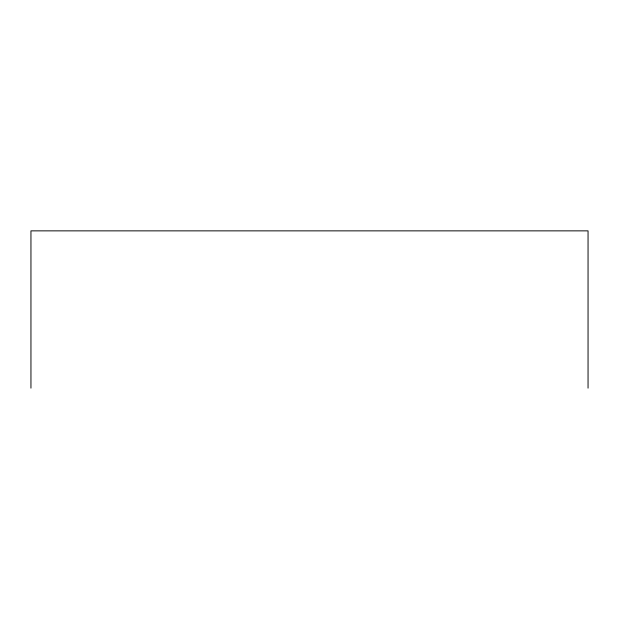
<?xml version="1.0" encoding="UTF-8"?>
<svg xmlns="http://www.w3.org/2000/svg" width="619" height="619" viewBox="0 0 619 619"><rect width="100%" height="100%" fill="white"/><g stroke="black" fill="none" stroke-linecap="round" stroke-linejoin="round"><path stroke-width="0.93" d="M588.05 388.136L588.05 230.864L30.95 230.864L30.95 388.136"/></g></svg>
